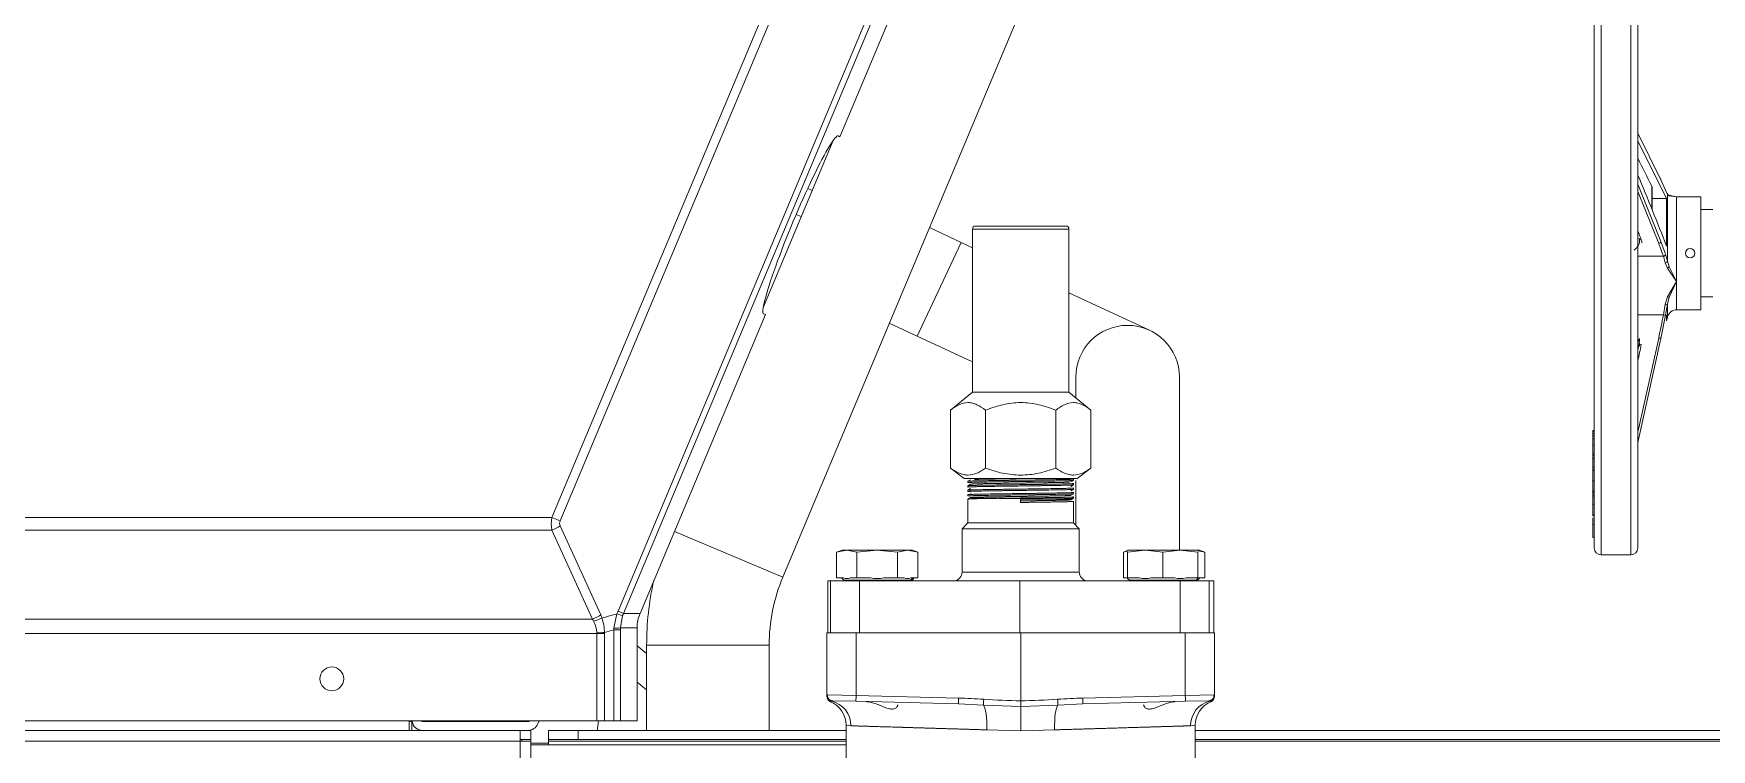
# Model space of a CAD drawing. Header units: millimetres. Extents: x 113490 to 142599, y -20467 to 115.
# Drawn here: x 127694 to 128259, y -7309 to -7068 of the extents above; entities that cross this region are included whole.
import ezdxf

# ---------------------------------------------------------------- set-up
doc = ezdxf.new("R2010")
doc.units = ezdxf.units.MM
doc.layers.add('DV1_0', color=7, linetype='Continuous')

msp = doc.modelspace()

# ---------------------------------------------------------------- linework, layer by layer
at = {"layer": 'DV1_0', "color": 7, "linetype": 'Continuous', "lineweight": 20}
for p, q in [((127890.65, -7262.15), (128318.26, -6242.4)), ((127868.38, -7230.65), (128280.36, -6248.19)), ((127871.15, -7231.81), (128283.13, -6249.35)), ((127892.48, -7262.92), (128318.26, -6247.54)), ((128221.72, -7040.02), (128221.72, -7243.22)), ((128231.78, -7040.02), (128231.78, -7243.22)), ((128234.07, -7118.34), (128241.86, -7137.65)), ((128238.77, -7126.43), (128238.77, -7119.02)), ((128234.07, -7120.87), (128241.12, -7138.31)), ((128247.17, -7122.57), (128247.17, -7151.15)), ((128010.01, -7133.47), (128042.51, -7133.47)), ((128006.19, -7137.97), (127991.45, -7169.6)), ((128241.86, -7137.65), (128243.31, -7141.62)), ((128243.31, -7141.62), (128243.44, -7142)), ((128243.44, -7142), (128244.08, -7144.26)), ((128242.7, -7142.63), (128234.07, -7142.63)), ((128242.7, -7142.63), (128243.34, -7144.81)), ((128243.34, -7144.81), (128244.08, -7146.62)), ((128244.68, -7146.21), (128244.08, -7144.26)), ((128247.17, -7151.15), (128247.17, -7160.67)), ((128243.34, -7158.8), (128242.7, -7162.36)), ((128244.08, -7156.3), (128243.34, -7158.8)), ((128244.08, -7158.79), (128243.44, -7162.46)), ((128244.08, -7158.79), (128244.68, -7156.42)), ((128244.08, -7163.13), (128244.08, -7158.79)), ((128234.07, -7162.36), (128242.7, -7162.36)), ((128243.44, -7162.46), (128241.86, -7170.31)), ((128241.12, -7170.2), (128234.07, -7201.86)), ((128241.86, -7170.31), (128234.07, -7205.32)), ((127868.38, -7230.65), (127580.14, -7230.65)), ((127868.38, -7230.65), (127871.15, -7231.81)), ((127868.38, -7234.88), (127580.15, -7234.88)), ((127882.06, -7264.86), (127868.38, -7234.88)), ((127884.83, -7263.48), (127871.14, -7233.5)), ((127946.17, -7250.69), (127909.62, -7235.37)), ((128045.99, -7249.01), (128006.53, -7249.01)), ((127962.2, -7251.97), (127962.2, -7269.47)), ((127971.93, -7251.97), (127971.93, -7269.47)), ((128079.94, -7251.97), (128079.94, -7269.47)), ((128089.76, -7251.97), (128089.76, -7269.47)), ((127882.06, -7264.86), (127576.27, -7264.86)), ((127889.24, -7267.91), (127890.29, -7263.09)), ((127890.65, -7262.15), (127892.48, -7262.92)), ((127891.51, -7267.82), (127892.2, -7263.63)), ((127898.07, -7262.92), (127892.48, -7262.92)), ((127883.53, -7269.74), (127576.27, -7269.74)), ((127883.53, -7299.18), (127883.53, -7269.74)), ((127883.53, -7269.74), (127886.06, -7269.74)), ((127886.06, -7299.18), (127886.06, -7269.74)), ((127889.22, -7268.49), (127891.51, -7268.49)), ((127889.22, -7299.18), (127889.22, -7268.49)), ((127897.08, -7267.82), (127891.51, -7267.82)), ((127891.51, -7299.18), (127891.51, -7268.49)), ((127970.82, -7269.47), (127970.82, -7290.56)), ((128081.7, -7290.56), (128081.7, -7269.47)), ((127941.55, -7273.65), (127900.29, -7273.65)), ((127970.82, -7290.56), (127961.18, -7290.36)), ((127962.94, -7292.35), (127962.57, -7292.5)), ((128005.31, -7291.46), (127970.82, -7290.56)), ((128013.73, -7293.84), (128005.3, -7293.46)), ((128026.26, -7294.31), (128013.73, -7293.84)), ((128038.79, -7293.84), (128026.26, -7294.31)), ((128047.23, -7293.46), (128038.79, -7293.84)), ((128047.21, -7291.46), (128081.7, -7290.56)), ((128091.53, -7290.35), (128081.7, -7290.56)), ((128089.95, -7292.5), (128089.58, -7292.35)), ((127969.04, -7300.8), (127967.46, -7300.56)), ((128085.06, -7300.56), (128083.48, -7300.8)), ((127590.86, -7305.97), (127857.66, -7305.97)), ((127857.66, -7305.97), (127857.66, -8175.37)), ((127967.46, -7305.97), (127867.26, -7305.97)), ((128026.26, -7302.45), (128014.84, -7302.17)), ((128037.68, -7302.17), (128026.26, -7302.45)), ((128350.77, -7305.97), (128085.06, -7305.97)), ((127867.26, -7306.61), (127861.26, -7306.61))]:
    msp.add_line(p, q, dxfattribs=at)
at = {"layer": 'DV1_0', "color": 7, "linetype": 'Continuous', "lineweight": 15}
for p, q in [((128318.26, -6260.87), (127965.38, -7102.39)), ((127946.17, -7250.69), (128303.22, -6399.23)), ((128219.44, -7141.62), (128219.44, -7042.31)), ((128234.07, -7141.62), (128234.07, -7042.31)), ((127965.38, -7102.39), (127964.82, -7102.13)), ((128241.86, -7116.9), (128234.07, -7101.2)), ((127963.1, -7103.63), (127939.6, -7159.68)), ((128234.07, -7103.73), (128243.78, -7123.14)), ((128238.94, -7126.86), (128238.94, -7119.7)), ((128241.86, -7116.9), (128243.44, -7120.41)), ((128243.44, -7120.41), (128241.86, -7116.9)), ((127956.04, -7120.47), (127954.53, -7119.84)), ((128243.78, -7123.14), (128238.94, -7123.14)), ((128244.08, -7121.82), (128243.44, -7120.41)), ((128243.78, -7123.14), (128243.78, -7139.27)), ((128244.08, -7144.26), (128244.08, -7121.82)), ((128244.08, -7121.82), (128244.68, -7122.24)), ((128247.17, -7122.57), (128244.08, -7121.95)), ((128244.08, -7121.95), (128247.17, -7122.57)), ((128247.17, -7122.57), (128244.68, -7122.24)), ((128244.68, -7122.24), (128247.17, -7122.57)), ((128255.36, -7122.57), (128247.17, -7122.57)), ((128255.36, -7122.57), (128255.36, -7160.67)), ((127950.67, -7128.54), (127952.36, -7129.25)), ((128259.32, -7126.89), (128255.36, -7126.89)), ((128006.19, -7137.97), (127995.53, -7133)), ((128010.01, -7133.47), (128010.01, -7188.47)), ((128041.51, -7132.47), (128011.01, -7132.47)), ((128042.51, -7188.47), (128042.51, -7133.47)), ((128010.01, -7139.75), (128006.19, -7137.97)), ((128219.44, -7240.93), (128219.44, -7141.62)), ((128234.07, -7141.62), (128234.07, -7240.93)), ((128244.08, -7146.62), (128247.17, -7151.15)), ((128247.17, -7151.15), (128244.68, -7146.21)), ((128247.17, -7151.15), (128244.08, -7156.3)), ((128244.68, -7156.42), (128247.17, -7151.15)), ((128069.64, -7167.55), (128042.51, -7154.91)), ((128255.36, -7156.35), (128259.32, -7156.35)), ((127940.27, -7162.29), (127898.07, -7262.92)), ((127940.27, -7162.29), (127939.7, -7162.02)), ((128243.78, -7162.45), (128243.78, -7164.44)), ((128243.78, -7164.44), (128244.08, -7163.13)), ((128247.17, -7160.67), (128255.36, -7160.67)), ((127982.02, -7165.21), (127991.45, -7169.6)), ((127991.45, -7169.6), (128010.01, -7178.26)), ((128234.52, -7172.18), (128234.07, -7174.2)), ((128044.81, -7183.37), (128044.81, -7190.34)), ((128079.71, -7241.62), (128079.71, -7183.37)), ((128010.01, -7188.47), (128002.59, -7194.52)), ((128010.01, -7188.47), (128042.51, -7188.47)), ((128049.93, -7194.52), (128042.51, -7188.47)), ((128002.59, -7194.52), (128002.59, -7213.99)), ((128014.43, -7194.52), (128014.43, -7213.99)), ((128038.1, -7194.52), (128038.1, -7213.99)), ((128049.93, -7194.52), (128049.93, -7213.99)), ((128218.93, -7201.51), (128218.93, -7201.3)), ((128218.93, -7201.3), (128219.44, -7201.3)), ((128218.93, -7201.51), (128218.93, -7202.29)), ((128219.44, -7201.51), (128218.93, -7201.51)), ((128218.93, -7203.14), (128218.93, -7202.29)), ((128218.93, -7202.29), (128219.44, -7202.29)), ((128218.93, -7203.14), (128218.93, -7204.17)), ((128219.44, -7203.14), (128218.93, -7203.14)), ((128218.93, -7204.17), (128218.93, -7206.28)), ((128218.93, -7204.17), (128219.44, -7204.17)), ((128218.93, -7206.28), (128218.93, -7209.27)), ((128219.44, -7206.28), (128218.93, -7206.28)), ((128218.93, -7209.65), (128218.93, -7209.27)), ((128218.93, -7209.27), (128219.44, -7209.27)), ((128218.93, -7210.68), (128218.93, -7209.65)), ((128218.93, -7209.65), (128219.44, -7209.65)), ((128002.59, -7213.99), (128007.26, -7217.47)), ((128045.26, -7217.47), (128049.93, -7213.99)), ((128218.93, -7210.68), (128218.93, -7210.88)), ((128219.44, -7210.68), (128218.93, -7210.68)), ((128218.93, -7210.88), (128218.93, -7213.65)), ((128219.44, -7210.88), (128218.93, -7210.88)), ((128218.93, -7214.47), (128218.93, -7213.65)), ((128218.93, -7213.65), (128219.44, -7213.65)), ((128218.93, -7214.67), (128218.93, -7214.47)), ((128219.44, -7214.47), (128218.93, -7214.47)), ((128218.93, -7214.67), (128218.93, -7218.22)), ((128219.44, -7214.67), (128218.93, -7214.67)), ((128007.26, -7217.47), (128045.26, -7217.47)), ((128009.4, -7217.91), (128008.48, -7218.44)), ((128008.48, -7218.45), (128008.48, -7218.89)), ((128009.4, -7219.41), (128008.48, -7219.94)), ((128008.48, -7219.95), (128008.48, -7220.39)), ((128009.4, -7220.91), (128008.48, -7221.44)), ((128008.48, -7221.45), (128008.48, -7221.89)), ((128043.13, -7218.67), (128044.04, -7218.15)), ((128043.13, -7220.17), (128044.04, -7219.65)), ((128043.13, -7221.67), (128044.04, -7221.15)), ((128044.04, -7218.14), (128044.04, -7217.7)), ((128044.04, -7219.64), (128044.04, -7219.2)), ((128044.04, -7221.14), (128044.04, -7220.7)), ((128044.81, -7218.15), (128044.81, -7233.24)), ((128218.87, -7218.83), (128218.93, -7218.83)), ((128218.93, -7218.22), (128218.93, -7218.33)), ((128219.44, -7218.22), (128218.93, -7218.22)), ((128218.93, -7218.33), (128218.93, -7221.61)), ((128219.44, -7218.33), (128218.93, -7218.33)), ((128008.48, -7222.95), (128008.48, -7223.39)), ((128009.4, -7223.91), (128008.48, -7224.44)), ((128008.48, -7224.45), (128008.48, -7232.47)), ((128026.17, -7225.57), (128026.17, -7224.52)), ((128026.17, -7225.04), (128026.17, -7224.52)), ((128026.17, -7225.57), (128026.17, -7225.04)), ((128043.13, -7223.17), (128044.04, -7222.65)), ((128043.13, -7224.67), (128044.04, -7224.15)), ((128044.04, -7222.64), (128044.04, -7222.2)), ((128044.04, -7224.14), (128044.04, -7223.7)), ((128044.04, -7232.47), (128044.04, -7225.2)), ((128218.93, -7221.85), (128218.87, -7221.85)), ((128218.93, -7221.61), (128218.93, -7222.12)), ((128218.93, -7221.61), (128219.44, -7221.61)), ((128218.93, -7222.12), (128218.93, -7222.3)), ((128219.44, -7222.12), (128218.93, -7222.12)), ((128218.93, -7222.3), (128218.93, -7223.07)), ((128219.44, -7222.3), (128218.93, -7222.3)), ((128218.93, -7223.07), (128218.93, -7223.77)), ((128219.44, -7223.07), (128218.93, -7223.07)), ((128218.93, -7223.77), (128218.93, -7226.22)), ((128219.44, -7223.77), (128218.93, -7223.77)), ((128218.93, -7226.22), (128218.93, -7229.69)), ((128218.93, -7226.22), (128219.44, -7226.22)), ((128008.48, -7232.47), (128006.53, -7234.42)), ((128044.04, -7232.47), (128008.48, -7232.47)), ((128045.99, -7234.42), (128044.04, -7232.47)), ((128218.93, -7230.07), (128218.93, -7229.69)), ((128219.44, -7229.69), (128218.93, -7229.69)), ((128218.93, -7230.07), (128219.44, -7230.07)), ((128218.93, -7230.76), (128218.93, -7237.35)), ((128045.99, -7234.42), (128006.53, -7234.42)), ((128006.53, -7234.42), (128006.53, -7249.01)), ((128045.99, -7249.01), (128045.99, -7234.42)), ((128219.44, -7233.02), (128218.93, -7233.02)), ((128218.93, -7237.35), (128219.44, -7237.35)), ((127964.26, -7242.29), (127967.68, -7241.62)), ((127966.1, -7241.62), (127964.26, -7242.29)), ((127964.26, -7251), (127964.26, -7242.29)), ((127966.1, -7241.62), (127967.68, -7241.62)), ((127967.68, -7241.62), (127971.1, -7242.29)), ((127967.68, -7241.62), (127977.93, -7241.62)), ((127971.1, -7242.29), (127977.93, -7241.62)), ((127971.1, -7251), (127971.1, -7242.29)), ((127977.93, -7241.62), (127984.76, -7242.29)), ((127977.93, -7241.62), (127988.18, -7241.62)), ((127984.76, -7242.29), (127988.18, -7241.62)), ((127984.76, -7251), (127984.76, -7242.29)), ((127988.18, -7241.62), (127991.6, -7242.29)), ((127989.77, -7241.62), (127988.18, -7241.62)), ((127991.6, -7242.29), (127989.77, -7241.62)), ((127991.6, -7251), (127991.6, -7242.29)), ((128062.26, -7241.81), (128060.93, -7242.29)), ((128060.93, -7242.29), (128062.26, -7242.03)), ((128060.93, -7251), (128060.93, -7242.29)), ((128062.26, -7242.29), (128068.18, -7241.62)), ((128062.26, -7241.62), (128068.18, -7241.62)), ((128062.26, -7251), (128062.26, -7242.29)), ((128068.18, -7241.62), (128074.1, -7242.29)), ((128068.18, -7241.62), (128080.01, -7241.62)), ((128074.1, -7242.29), (128080.01, -7241.62)), ((128074.1, -7251), (128074.1, -7242.29)), ((128080.01, -7241.62), (128085.93, -7242.29)), ((128080.01, -7241.62), (128085.93, -7241.62)), ((128086.43, -7241.62), (128085.93, -7241.62)), ((128085.93, -7241.84), (128088.26, -7242.29)), ((128085.93, -7251), (128085.93, -7242.29)), ((128088.26, -7242.29), (128086.43, -7241.62)), ((128088.26, -7251), (128088.26, -7242.29)), ((128221.72, -7243.22), (128231.78, -7243.22)), ((127961.26, -7251.97), (127962.2, -7251.97)), ((127961.26, -7251.97), (127961.26, -7269.47)), ((127962.2, -7251.97), (127971.93, -7251.97)), ((127966.56, -7251), (127964.26, -7251)), ((127965.89, -7251), (127966.69, -7251.8)), ((127989.18, -7251.8), (127966.69, -7251.8)), ((127971.1, -7251), (127968.8, -7251)), ((127969.93, -7251.8), (127969.93, -7251.97)), ((127975.69, -7251), (127971.1, -7251)), ((127971.93, -7251.97), (128025.93, -7251.97)), ((127984.76, -7251), (127980.17, -7251)), ((127987.06, -7251), (127984.76, -7251)), ((127985.93, -7251.97), (127985.93, -7251.8)), ((127986.43, -7251.97), (127986.43, -7251.8)), ((127989.18, -7251.8), (127989.98, -7251)), ((127989.67, -7251.8), (127989.18, -7251.8)), ((127991.6, -7251), (127989.3, -7251)), ((127989.67, -7251.8), (127990.26, -7251.21)), ((128025.93, -7251.97), (128079.94, -7251.97)), ((128025.93, -7251.97), (128025.93, -7269.47)), ((128062.26, -7251), (128060.93, -7251)), ((128062.26, -7251), (128062.26, -7251.21)), ((128066.24, -7251), (128062.26, -7251)), ((128062.26, -7251.21), (128062.85, -7251.8)), ((128085.34, -7251.8), (128062.85, -7251.8)), ((128066.1, -7251.8), (128066.1, -7251.97)), ((128074.1, -7251), (128070.12, -7251)), ((128078.07, -7251), (128074.1, -7251)), ((128079.94, -7251.97), (128089.76, -7251.97)), ((128085.93, -7251), (128081.95, -7251)), ((128082.1, -7251.97), (128082.1, -7251.8)), ((128082.59, -7251.97), (128082.59, -7251.8)), ((128085.34, -7251.8), (128085.93, -7251.21)), ((128085.84, -7251.8), (128085.34, -7251.8)), ((128085.84, -7251.8), (128086.64, -7251)), ((128088.26, -7251), (128085.96, -7251)), ((128089.76, -7251.97), (128091.26, -7251.97)), ((128091.26, -7251.97), (128091.26, -7269.47)), ((127897.08, -7299.18), (127897.08, -7267.82)), ((127960.99, -7290.35), (127960.99, -7269.47)), ((127960.99, -7269.47), (127970.82, -7269.47)), ((127970.82, -7269.47), (128026.26, -7269.47)), ((128026.26, -7269.47), (128081.7, -7269.47)), ((128026.26, -7292.4), (128026.26, -7269.47)), ((128081.7, -7269.47), (128091.53, -7269.47)), ((128091.53, -7269.47), (128091.53, -7290.35)), ((127900.29, -7276.45), (127897.08, -7273.88)), ((127900.29, -7273.65), (127900.29, -7302.37)), ((127941.55, -7302.37), (127941.55, -7273.65)), ((127897.08, -7286.07), (127900.29, -7288.64)), ((127961.18, -7290.36), (127960.99, -7290.35)), ((127970.8, -7292.56), (127962.94, -7292.35)), ((128005.3, -7293.46), (127970.8, -7292.56)), ((128081.72, -7292.56), (128047.23, -7293.46)), ((128089.58, -7292.35), (128081.72, -7292.56)), ((128081.75, -7291.8), (128081.79, -7291.8)), ((128091.53, -7290.55), (128091.53, -7290.35)), ((127883.53, -7299.18), (127564.99, -7299.18)), ((127820.26, -7299.18), (127820.26, -7302.37)), ((127821.26, -7299.37), (127820.26, -7299.37)), ((127821.26, -7299.18), (127821.26, -7299.37)), ((127821.26, -7302.37), (127821.26, -7299.37)), ((127860.36, -7299.37), (127824.86, -7299.37)), ((127829.21, -7299.18), (127829.21, -7299.37)), ((127834.24, -7299.18), (127834.24, -7299.37)), ((127844.29, -7299.18), (127844.29, -7299.37)), ((127849.31, -7299.18), (127849.31, -7299.37)), ((127864.09, -7299.18), (127863.68, -7300.16)), ((127883.53, -7299.18), (127886.06, -7299.18)), ((127889.22, -7299.18), (127886.06, -7299.18)), ((127889.22, -7299.18), (127891.51, -7299.18)), ((127897.08, -7299.18), (127891.51, -7299.18)), ((127967.46, -7300.38), (127967.46, -7405.93)), ((128085.06, -7405.93), (128085.06, -7300.38)), ((127590.86, -7302.37), (127857.66, -7302.37)), ((127857.66, -7302.37), (127857.66, -7305.97)), ((127857.66, -7302.37), (127861.26, -7302.37)), ((127858.26, -7305.37), (127857.66, -7305.37)), ((127857.66, -7305.37), (127861.26, -7305.37)), ((127857.66, -7305.97), (127861.26, -7305.97)), ((127861.26, -7305.37), (127858.26, -7305.37)), ((127858.26, -7305.37), (127858.26, -7305.97)), ((127861.26, -7302.37), (127861.26, -7305.37)), ((127861.26, -7305.37), (127861.26, -7305.97)), ((127861.26, -7305.97), (127861.26, -8175.37)), ((127867.26, -7302.37), (127877.26, -7302.37)), ((127867.26, -7305.37), (127867.26, -7302.37)), ((127867.26, -7305.97), (127867.26, -7305.37)), ((127877.26, -7305.37), (127867.26, -7305.37)), ((127867.26, -7307.27), (127867.26, -7305.97)), ((127967.46, -7302.37), (127877.26, -7302.37)), ((127877.26, -7302.37), (127877.26, -7305.37)), ((127967.46, -7305.37), (127877.26, -7305.37)), ((128355.87, -7302.37), (128085.06, -7302.37)), ((128351.58, -7305.37), (128085.06, -7305.37)), ((127861.26, -7307.27), (127967.46, -7307.27))]:
    msp.add_line(p, q, dxfattribs=at)
for centre, radius in [((128251.7, -7141.62), 1.59), ((127794.26, -7284.99), 4)]:
    msp.add_circle(centre, radius, dxfattribs=at)
for centre, radius, start, end in [((127029.28, -7715.8), 1348.71, 26.26251, 26.70791), ((127228.48, -7534.48), 1089.51, 21.26858, 22.62702), ((128011.01, -7133.47), 1, 90, 180), ((128041.51, -7133.47), 1, 0, 90), ((128247.17, -7163.85), 3.17, 90, 166.9571), ((128062.26, -7183.37), 17.45, 0, 180), ((128228.34, -7172.92), 6.35, 0, 25.4415), ((128226.45, -7170.56), 8.23, 348.6435, 1.315), ((128221.72, -7240.93), 2.29, 180, 270), ((128231.78, -7240.93), 2.29, 270, 359.9994), ((128003.53, -7249.01), 3, 278.9051, 0), ((128048.99, -7249.01), 3, 180, 261.0949), ((128000.92, -7273.65), 100.63, 167.5567, 180), ((128000.92, -7273.65), 59.37, 157.25, 180), ((127967.68, -7248.12), 3.09, 248.7549, 291.2451), ((127988.18, -7248.12), 3.09, 248.7549, 291.2451), ((128068.18, -7242.15), 9.06, 257.6398, 282.3602), ((128080.01, -7242.15), 9.06, 257.6398, 282.3602), ((127909.86, -7267.85), 12.78, 157.3421, 179.9002), ((127962.99, -7290.35), 2, 180, 227.2861), ((127962.99, -7290.86), 2, 180, 247.4161), ((127962.82, -7290.65), 1.66, 169.9089, 248.7154), ((127958.96, -7300.56), 8.5, 0, 67.7446), ((127962.99, -7290.35), 2, 247.0752, 268.5), ((129826.55, -7293.36), 1800.29, 179.96956, 180.03044), ((127274.22, -7298.38), 752.06, 359.6901, 0.3099), ((128093.56, -7300.56), 8.5, 112.2554, 180), ((128089.53, -7290.35), 2, 271.5, 292.9248), ((128089.7, -7290.65), 1.66, 291.2846, 10.0911), ((128089.53, -7290.86), 2, 292.5839, 0), ((128089.53, -7290.35), 2, 312.7139, 0), ((127824.86, -7298.77), 3.6, 186.5393, 270), ((127824.86, -7298.77), 0.6, 223.1029, 270), ((127860.36, -7298.77), 0.6, 270, 316.8971), ((127860.36, -7298.77), 3.6, 270, 337.25), ((127932.89, -7306.61), 49.37, 171.343, 175.0719), ((127857.66, -7305.97), 0.6, 85.3205, 90)]:
    msp.add_arc(centre, radius, start, end, dxfattribs=at)
at = {"layer": 'DV1_0', "color": 7, "linetype": 'Continuous', "lineweight": 20}
for centre, radius, start, end in [((127183.34, -7548.76), 1129.6, 21.37233, 21.53495), ((128081.36, -7199.11), 170.93, 19.2928, 20.834), ((127756.13, -7068.54), 495.53, 348.1619, 349.0866), ((125117.95, -6500.41), 3188.92, 347.73519, 347.8354), ((127880.5, -7232.78), 12.31, 170.0464, 189.8182), ((127878.04, -7267.66), 4.9, 25.8567, 34.8936), ((127872.65, -7270.29), 10.9, 4.0512, 25.8996), ((127871.7, -7269.33), 14.36, 359.7046, 19.6592), ((127734.97, -7262.94), 154.34, 357.9416, 358.1555), ((127997.92, -7527.07), 235.72, 86.1305, 88.2012), ((128033.85, -6959.37), 333.11, 266.5536, 268.695), ((128018.67, -6959.37), 333.11, 271.305, 273.4464), ((128054.61, -7527.07), 235.72, 91.7988, 93.8695)]:
    msp.add_arc(centre, radius, start, end, dxfattribs=at)
at = {"layer": 'DV1_0', "color": 7, "linetype": 'Continuous', "lineweight": 15}
for centre, major_axis, ratio, start_param, end_param in [((127952.26, -7132.07), (-12.55, -29.95), 0.08742, 3.138131, 6.279724), ((128241.12, -7117.03), (-0.691, -0.321), 0.875103, 2.854892, 3.407663), ((128243.34, -7121.97), (-0.686, -0.331), 0.937086, 2.886706, 3.32528)]:
    msp.add_ellipse(centre, major_axis=major_axis, ratio=ratio, start_param=start_param, end_param=end_param, dxfattribs=at)
at = {"layer": 'DV1_0', "color": 7, "linetype": 'Continuous', "lineweight": 20}
for centre, major_axis, ratio, start_param, end_param in [((128244.08, -7122.69), (-0.374, -0.664), 0.908732, 2.694911, 3.240517), ((128235.26, -7136.47), (0.711, 0.273), 0.817209, 2.744491, 4.408496), ((128241.12, -7137.68), (0.713, 0.27), 0.817683, 4.412241, 5.883826), ((128242.7, -7141.99), (-0.72, -0.251), 0.820306, 1.292581, 2.736014), ((128243.34, -7144.24), (-0.742, -0.172), 0.740821, 1.400672, 2.801635), ((128244.08, -7146.1), (0.673, 0.357), 0.631921, 4.388562, 5.390658), ((128243.34, -7158.65), (0.753, -0.118), 0.196265, 4.74312, 6.144083), ((128244.08, -7156.07), (0.705, -0.288), 0.276811, 4.825048, 5.827144), ((128242.7, -7162.31), (0.748, -0.144), 0.057605, 4.723438, 6.16687), ((128241.12, -7170.15), (0.746, -0.156), 0.05742, 4.724361, 6.195946), ((128235.26, -7172.34), (0.746, -0.158), 0.057387, 3.060515, 4.72452), ((127879.37, -7231.73), (8.39, 1.23), 0.477021, 2.861489, 3.27902), ((127868.38, -7232.34), (-5.46, -2.49), 0.390519, 1.394389, 1.916835), ((127882.06, -7262.32), (-5.46, -2.49), 0.390519, 1.394389, 1.916835), ((127882.45, -7263.34), (-5.72, -1.81), 0.350035, 1.460327, 1.961834), ((127877.11, -7268.42), (3.73, 8.9), 0.866025, 5.488826, 5.610008), ((127863.45, -7088.34), (-71.41, -170.29), 0.866025, 0.584178, 0.615457), ((127901.58, -7266.74), (-5.3, -12.63), 0.866025, 4.712369, 4.785222), ((127888.44, -7262.31), (3.78, -1.31), 0.036385, -1.048346, -0.089348), ((127899.29, -7265.86), (-3.5, -8.68), 0.792142, 4.693639, 4.774741), ((127883.52, -7269.4), (-5.99, -0.25), 0.019419, 1.569987, 2.006724), ((127880.28, -7269.74), (0, 3.39), 0.955994, 4.71241, 4.778595), ((127731.48, -6610.94), (0, -680.19), 0.906307, 0.253454, 0.258752), ((127879.34, -7269.74), (0, 7.42), 0.906308, 4.712393, 4.758375), ((127887.53, -7267.82), (4, 0.01), 0.024998, -1.128884, -0.094609), ((127889, -7268.49), (0, 26.57), 0.094445, 4.712423, 4.737354), ((127962.99, -7290.55), (2, 0), 0.998984, 3.141593, 4.499109), ((127960.77, -7300.8), (0.22, 8.5), 0.97309, 4.737865, 6.09082), ((127970.85, -7290.56), (-0.05, -2), 0.017446, 4.712846, 6.283185), ((128005.35, -7291.46), (0.05, 2), 0.017446, 1.571253, 3.141593), ((128013.86, -7291.88), (-0.12, -2), 0.01742, 4.713454, 6.092226), ((128013.19, -7302.17), (0.22, 8.5), 0.1941, 4.717472, 6.088507), ((128039.33, -7302.17), (-0.22, 8.5), 0.1941, 0.194678, 1.565714), ((128038.66, -7291.88), (0.12, -2), 0.01742, 0.190959, 1.569731), ((128047.17, -7291.46), (0.05, -2), 0.017446, 0, 1.570339), ((128081.67, -7290.56), (0.05, -2), 0.017446, 0, 1.570339), ((128091.75, -7300.8), (-0.22, 8.5), 0.97309, 0.192366, 1.545321), ((128089.53, -7290.55), (-2, 0), 0.998984, 1.784077, 3.141593)]:
    msp.add_ellipse(centre, major_axis=major_axis, ratio=ratio, start_param=start_param, end_param=end_param, dxfattribs=at)
at = {"layer": 'DV1_0', "color": 7, "linetype": 'Continuous', "lineweight": 15}
for points, knots in [([(128238.94, -7119.72), (128238.94, -7119.7), (128238.94, -7119.68), (128238.93, -7119.44), (128238.88, -7119.23), (128238.77, -7119.02)], [0.7256392, 0.7256392, 0.7256392, 0.7256392, 0.75, 0.75, 1, 1, 1, 1]), ([(128014.43, -7194.52), (128013.48, -7193.75), (128012.52, -7193.1), (128011.04, -7192.42), (128010.54, -7192.24), (128009.53, -7191.99), (128009.01, -7191.93), (128007.48, -7191.93), (128006.48, -7192.18), (128005.01, -7192.86), (128004.52, -7193.14), (128003.54, -7193.77), (128003.06, -7194.13), (128002.59, -7194.52)], [0, 0, 0, 0, 0.25, 0.25, 0.375, 0.375, 0.5, 0.5, 0.75, 0.75, 0.875, 0.875, 1, 1, 1, 1]), ([(128038.1, -7194.52), (128036.21, -7193.75), (128034.29, -7193.1), (128030.37, -7192.2), (128028.37, -7191.94), (128024.26, -7191.93), (128022.24, -7192.18), (128019.27, -7192.86), (128018.29, -7193.14), (128016.34, -7193.77), (128015.38, -7194.13), (128014.43, -7194.52)], [0, 0, 0, 0, 0.25, 0.25, 0.5, 0.5, 0.75, 0.75, 0.875, 0.875, 1, 1, 1, 1]), ([(128049.93, -7194.52), (128048.99, -7193.75), (128048.02, -7193.1), (128046.54, -7192.42), (128046.04, -7192.24), (128045.03, -7191.99), (128044.52, -7191.93), (128042.99, -7191.93), (128041.99, -7192.18), (128040.51, -7192.86), (128040.02, -7193.14), (128039.05, -7193.77), (128038.57, -7194.13), (128038.1, -7194.52)], [0, 0, 0, 0, 0.25, 0.25, 0.375, 0.375, 0.5, 0.5, 0.75, 0.75, 0.875, 0.875, 1, 1, 1, 1]), ([(128002.59, -7213.99), (128003.54, -7214.7), (128004.51, -7215.29), (128005.99, -7215.91), (128006.49, -7216.08), (128007.24, -7216.24), (128007.49, -7216.28), (128008, -7216.34), (128008.26, -7216.35), (128009.53, -7216.35), (128010.53, -7216.12), (128012.01, -7215.5), (128012.49, -7215.25), (128013.47, -7214.68), (128013.95, -7214.35), (128014.43, -7213.99)], [0, 0, 0, 0, 0.25, 0.25, 0.375, 0.375, 0.4375, 0.4375, 0.5, 0.5, 0.75, 0.75, 0.875, 0.875, 1, 1, 1, 1]), ([(128014.43, -7213.99), (128016.33, -7214.7), (128018.26, -7215.29), (128022.18, -7216.12), (128024.18, -7216.35), (128028.27, -7216.36), (128030.28, -7216.13), (128033.25, -7215.51), (128034.23, -7215.26), (128036.18, -7214.68), (128037.14, -7214.35), (128038.1, -7213.99)], [0, 0, 0, 0, 0.25, 0.25, 0.5, 0.5, 0.75, 0.75, 0.875, 0.875, 1, 1, 1, 1]), ([(128038.1, -7213.99), (128039.05, -7214.7), (128040.02, -7215.29), (128041.5, -7215.91), (128041.99, -7216.08), (128042.75, -7216.24), (128043, -7216.28), (128043.51, -7216.34), (128043.77, -7216.35), (128045.04, -7216.35), (128046.04, -7216.12), (128047.51, -7215.5), (128048, -7215.25), (128048.97, -7214.68), (128049.46, -7214.35), (128049.93, -7213.99)], [0, 0, 0, 0, 0.25, 0.25, 0.375, 0.375, 0.4375, 0.4375, 0.5, 0.5, 0.75, 0.75, 0.875, 0.875, 1, 1, 1, 1]), ([(127980.17, -7251), (127979.43, -7251.14), (127978.68, -7251.21), (127977.18, -7251.21), (127976.43, -7251.14), (127975.69, -7251)], [0, 0, 0, 0, 0.5, 0.5, 1, 1, 1, 1]), ([(127984.85, -7293.72), (127984.84, -7293.79), (127984.83, -7293.94), (127984.75, -7294.17), (127984.6, -7294.43), (127984.34, -7294.72), (127983.8, -7295.08), (127982.81, -7295.28), (127981.5, -7294.96), (127980.4, -7294.54), (127979.26, -7294.07), (127977.77, -7293.44), (127976.24, -7292.94), (127975.19, -7292.74), (127974.69, -7292.68), (127974.44, -7292.66), (127974.32, -7292.65), (127974.26, -7292.65), (127974.23, -7292.65), (127974.21, -7292.65), (127974.2, -7292.65), (127974.2, -7292.65)], [0, 0, 0, 0, 0.041945, 0.083595, 0.125137, 0.189283, 0.250307, 0.374295, 0.499914, 0.560941, 0.624804, 0.749608, 0.874444, 0.936944, 0.968478, 0.984266, 0.992166, 0.996119, 0.998095, 0.999084, 1, 1, 1, 1]), ([(128078.32, -7292.65), (128078.32, -7292.65), (128078.31, -7292.65), (128078.29, -7292.65), (128078.26, -7292.65), (128078.2, -7292.65), (128078.08, -7292.66), (128077.84, -7292.68), (128077.34, -7292.74), (128076.3, -7292.94), (128074.76, -7293.44), (128073.27, -7294.06), (128072.13, -7294.54), (128071.02, -7294.96), (128069.72, -7295.28), (128068.73, -7295.08), (128068.18, -7294.72), (128067.89, -7294.4), (128067.71, -7294.05), (128067.68, -7293.83), (128067.67, -7293.72)], [0, 0, 0, 0, 0.000917, 0.001905, 0.003881, 0.007826, 0.015695, 0.031362, 0.062518, 0.124909, 0.249858, 0.374868, 0.438913, 0.50013, 0.625727, 0.749714, 0.810697, 0.87482, 0.937177, 1, 1, 1, 1])]:
    msp.add_open_spline(points, degree=3, knots=knots, dxfattribs=at)
for points in [[(128234.52, -7136.5), (128234.65, -7136.85), (128234.7, -7137.2), (128234.68, -7137.56)], [(128235.45, -7138.12), (128235.45, -7137.78), (128235.39, -7137.44), (128235.26, -7137.11)]]:
    msp.add_open_spline(points, degree=3, dxfattribs=at)
at = {"layer": 'DV1_0', "color": 7, "linetype": 'Continuous', "lineweight": 20}
for points, knots in [([(128234.68, -7137.56), (128234.67, -7137.92), (128234.59, -7138.28), (128234.29, -7138.98), (128234.08, -7139.32), (128233.54, -7139.98), (128233.21, -7140.29), (128232.82, -7140.57)], [0.25, 0.25, 0.25, 0.25, 0.5, 0.5, 0.75, 0.75, 1, 1, 1, 1]), ([(128014.84, -7302.17), (128014.6, -7302.17), (128014.11, -7302.15), (128013.39, -7302.13), (128012.67, -7302.11), (128011.95, -7302.09), (128011.24, -7302.06), (128010.54, -7302.04), (128009.85, -7302.02), (128009.16, -7302), (128008.48, -7301.98), (128007.81, -7301.96), (128007.14, -7301.94), (128006.48, -7301.92), (128005.82, -7301.9), (128005.18, -7301.88), (128004.54, -7301.86), (128003.91, -7301.85), (128003.28, -7301.83), (128002.66, -7301.81), (128002.05, -7301.79), (128001.45, -7301.77), (128000.85, -7301.75), (128000.26, -7301.74), (127999.68, -7301.72), (127999.1, -7301.7), (127998.53, -7301.69), (127997.97, -7301.67), (127997.42, -7301.65), (127996.87, -7301.64), (127996.33, -7301.62), (127995.8, -7301.6), (127995.27, -7301.59), (127994.75, -7301.57), (127994.24, -7301.56), (127993.74, -7301.54), (127993.24, -7301.53), (127992.75, -7301.51), (127992.27, -7301.5), (127991.79, -7301.48), (127991.32, -7301.47), (127990.86, -7301.45), (127990.4, -7301.44), (127989.96, -7301.43), (127989.51, -7301.41), (127989.08, -7301.4), (127988.65, -7301.39), (127988.23, -7301.38), (127987.81, -7301.36), (127987.41, -7301.35), (127987, -7301.34), (127986.61, -7301.33), (127986.22, -7301.31), (127985.84, -7301.3), (127985.18, -7301.28), (127984.26, -7301.26), (127983.11, -7301.22), (127981.99, -7301.19), (127980.92, -7301.16), (127979.88, -7301.13), (127978.89, -7301.1), (127977.94, -7301.07), (127977.04, -7301.04), (127976.17, -7301.01), (127975.35, -7300.99), (127974.56, -7300.97), (127973.82, -7300.94), (127973.13, -7300.92), (127972.47, -7300.9), (127971.86, -7300.88), (127971.28, -7300.87), (127970.75, -7300.85), (127970.26, -7300.84), (127969.81, -7300.82), (127969.4, -7300.81), (127969.16, -7300.8), (127969.04, -7300.8)], [0, 0, 0, 0, 0.011134, 0.022203, 0.033206, 0.044145, 0.055017, 0.065825, 0.076567, 0.087244, 0.097855, 0.108401, 0.118882, 0.129297, 0.139647, 0.149932, 0.160151, 0.170305, 0.180394, 0.190417, 0.200375, 0.210267, 0.220095, 0.229857, 0.239553, 0.249184, 0.25875, 0.268251, 0.277686, 0.287055, 0.29636, 0.305599, 0.314773, 0.323881, 0.332924, 0.341902, 0.350814, 0.359661, 0.368443, 0.37716, 0.385811, 0.394396, 0.402917, 0.411372, 0.419761, 0.428086, 0.436344, 0.444538, 0.452666, 0.460729, 0.468727, 0.476659, 0.484526, 0.492328, 0.500064, 0.525111, 0.550034, 0.574833, 0.599507, 0.624058, 0.648484, 0.672787, 0.696965, 0.72102, 0.74495, 0.768756, 0.792438, 0.815997, 0.839431, 0.862741, 0.885928, 0.90899, 0.931928, 0.954743, 0.977433, 1, 1, 1, 1]), ([(128083.48, -7300.8), (128083.42, -7300.8), (128083.29, -7300.81), (128083.09, -7300.81), (128082.88, -7300.82), (128082.66, -7300.82), (128082.43, -7300.83), (128082.18, -7300.84), (128081.93, -7300.85), (128081.66, -7300.85), (128081.38, -7300.86), (128081.1, -7300.87), (128080.79, -7300.88), (128080.48, -7300.89), (128080.16, -7300.9), (128079.82, -7300.91), (128079.48, -7300.92), (128079.12, -7300.93), (128078.75, -7300.94), (128078.37, -7300.95), (128077.97, -7300.97), (128077.57, -7300.98), (128077.15, -7300.99), (128076.73, -7301), (128076.29, -7301.02), (128075.83, -7301.03), (128075.37, -7301.04), (128074.9, -7301.06), (128074.41, -7301.07), (128073.92, -7301.09), (128073.41, -7301.1), (128072.89, -7301.12), (128072.36, -7301.13), (128071.81, -7301.15), (128071.26, -7301.17), (128070.69, -7301.18), (128070.12, -7301.2), (128069.53, -7301.22), (128068.93, -7301.24), (128068.32, -7301.25), (128067.7, -7301.27), (128067.02, -7301.29), (128066.29, -7301.32), (128065.49, -7301.34), (128064.66, -7301.36), (128063.81, -7301.39), (128062.92, -7301.42), (128062.01, -7301.44), (128061.07, -7301.47), (128060.11, -7301.5), (128059.11, -7301.53), (128058.08, -7301.56), (128057.03, -7301.59), (128055.94, -7301.63), (128054.83, -7301.66), (128053.68, -7301.69), (128052.51, -7301.73), (128051.3, -7301.77), (128050.07, -7301.8), (128048.81, -7301.84), (128047.51, -7301.88), (128046.19, -7301.92), (128044.84, -7301.96), (128043.46, -7302), (128042.06, -7302.04), (128040.62, -7302.08), (128039.16, -7302.13), (128038.17, -7302.16), (128037.68, -7302.17)], [0, 0, 0, 0, 0.011832, 0.023698, 0.035599, 0.047533, 0.059502, 0.071505, 0.083542, 0.095614, 0.107719, 0.119859, 0.132032, 0.14424, 0.156482, 0.168759, 0.181069, 0.193414, 0.205793, 0.218206, 0.230653, 0.243135, 0.25565, 0.2682, 0.280784, 0.293402, 0.306055, 0.318741, 0.331462, 0.344217, 0.357006, 0.36983, 0.382687, 0.395579, 0.408505, 0.421466, 0.43446, 0.447489, 0.460552, 0.473649, 0.48678, 0.499946, 0.515784, 0.531894, 0.548275, 0.564928, 0.581852, 0.599048, 0.616516, 0.634255, 0.652266, 0.670548, 0.689102, 0.707927, 0.727024, 0.746393, 0.766033, 0.785945, 0.806128, 0.826583, 0.84731, 0.868308, 0.889578, 0.911119, 0.932932, 0.955016, 0.977372, 1, 1, 1, 1])]:
    msp.add_open_spline(points, degree=3, knots=knots, dxfattribs=at)
at = {"layer": 'DV1_0', "color": 7, "linetype": 'Continuous', "lineweight": 15}
for points, weights, knots in [([(128008.48, -7218.45), (128008.48, -7218.35), (128013.62, -7218.26), (128018.8, -7218.17), (128026.17, -7218.07)], [0.999016674788, 0.924374412467, 1, 0.923879532511, 1], [0.5016253, 0.5016253, 0.5016253, 0.75, 0.75, 1, 1, 1]), ([(128026.17, -7218.52), (128018.8, -7218.61), (128013.62, -7218.71), (128008.48, -7218.8), (128008.48, -7218.89)], [1, 0.923879532511, 1, 0.924374412467, 0.999016674788], [0, 0, 0, 0.25, 0.25, 0.4983747, 0.4983747, 0.4983747]), ([(128008.48, -7219.95), (128008.48, -7219.85), (128013.62, -7219.76), (128018.8, -7219.67), (128026.17, -7219.57)], [0.999016674788, 0.924374412467, 1, 0.923879532511, 1], [0.5016253, 0.5016253, 0.5016253, 0.75, 0.75, 1, 1, 1]), ([(128026.17, -7220.02), (128018.8, -7220.11), (128013.62, -7220.21), (128008.48, -7220.3), (128008.48, -7220.39)], [1, 0.923879532511, 1, 0.924374412467, 0.999016674788], [0, 0, 0, 0.25, 0.25, 0.4983747, 0.4983747, 0.4983747]), ([(128008.48, -7221.45), (128008.48, -7221.35), (128013.62, -7221.26), (128018.8, -7221.17), (128026.17, -7221.07)], [0.999016674788, 0.924374412467, 1, 0.923879532511, 1], [0.5016253, 0.5016253, 0.5016253, 0.75, 0.75, 1, 1, 1]), ([(128042.73, -7218.72), (128041.66, -7218.79), (128038.13, -7218.86), (128033.16, -7218.95), (128026.17, -7219.04), (128019.19, -7219.14), (128014.27, -7219.23), (128009.36, -7219.33), (128009.39, -7219.42), (128009.4, -7219.43), (128009.43, -7219.43)], [0.969847232323, 0.944591567305, 1, 0.923879532511, 1, 0.923879532511, 1, 0.923879532511, 1, 0.994184765006, 0.989258041582], [0.53417969, 0.53417969, 0.53417969, 0.54423287, 0.54423287, 0.55804399, 0.55804399, 0.57185512, 0.57185512, 0.58566624, 0.58566624, 0.58672135, 0.58672135, 0.58672135]), ([(128031.4, -7217.47), (128028.85, -7217.51), (128026.17, -7217.54), (128019.19, -7217.64), (128014.27, -7217.73), (128011.95, -7217.78), (128010.69, -7217.82)], [0.963392428075, 0.969375399947, 1, 0.923879532511, 1, 0.962562693294, 0.961949961624], [0.44199853, 0.44199853, 0.44199853, 0.44755499, 0.44755499, 0.46136612, 0.46136612, 0.46815866, 0.46815866, 0.46815866]), ([(128026.17, -7218.07), (128033.53, -7217.98), (128038.77, -7217.88), (128044, -7217.79), (128044.04, -7217.7), (128044.04, -7217.7), (128044.04, -7217.7)], [1, 0.923879532511, 1, 0.923879532511, 1, 0.999505120044, 0.999016674788], [0, 0, 0, 0.25, 0.25, 0.5, 0.5, 0.5016253, 0.5016253, 0.5016253]), ([(128044.04, -7218.14), (128044.04, -7218.14), (128044.04, -7218.14), (128044, -7218.24), (128038.77, -7218.33), (128033.53, -7218.42), (128026.17, -7218.52)], [0.999016674788, 0.999505120044, 1, 0.923879532511, 1, 0.923879532511, 1], [0.4983747, 0.4983747, 0.4983747, 0.5, 0.5, 0.75, 0.75, 1, 1, 1]), ([(128026.17, -7219.57), (128033.53, -7219.48), (128038.77, -7219.38), (128044, -7219.29), (128044.04, -7219.2), (128044.04, -7219.2), (128044.04, -7219.2)], [1, 0.923879532511, 1, 0.923879532511, 1, 0.999505120044, 0.999016674788], [0, 0, 0, 0.25, 0.25, 0.5, 0.5, 0.5016253, 0.5016253, 0.5016253]), ([(128044.04, -7219.64), (128044.04, -7219.64), (128044.04, -7219.64), (128044, -7219.74), (128038.77, -7219.83), (128033.53, -7219.92), (128026.17, -7220.02)], [0.999016674788, 0.999505120044, 1, 0.923879532511, 1, 0.923879532511, 1], [0.4983747, 0.4983747, 0.4983747, 0.5, 0.5, 0.75, 0.75, 1, 1, 1]), ([(128026.17, -7221.07), (128033.53, -7220.98), (128038.77, -7220.88), (128044, -7220.79), (128044.04, -7220.7), (128044.04, -7220.7), (128044.04, -7220.7)], [1, 0.923879532511, 1, 0.923879532511, 1, 0.999505120044, 0.999016674788], [0, 0, 0, 0.25, 0.25, 0.5, 0.5, 0.5016253, 0.5016253, 0.5016253]), ([(128044.04, -7221.14), (128044.04, -7221.14), (128044.04, -7221.14), (128044, -7221.24), (128038.77, -7221.33), (128033.53, -7221.42), (128026.17, -7221.52)], [0.999016674788, 0.999505120044, 1, 0.923879532511, 1, 0.923879532511, 1], [0.4983747, 0.4983747, 0.4983747, 0.5, 0.5, 0.75, 0.75, 1, 1, 1]), ([(128026.17, -7221.52), (128018.8, -7221.61), (128013.62, -7221.71), (128008.48, -7221.8), (128008.48, -7221.89)], [1, 0.923879532511, 1, 0.924374412467, 0.999016674788], [0, 0, 0, 0.25, 0.25, 0.4983747, 0.4983747, 0.4983747]), ([(128008.48, -7222.95), (128008.48, -7222.85), (128013.62, -7222.76), (128018.8, -7222.67), (128026.17, -7222.57)], [0.999016674788, 0.924374412467, 1, 0.923879532511, 1], [0.5016253, 0.5016253, 0.5016253, 0.75, 0.75, 1, 1, 1]), ([(128026.17, -7223.02), (128018.8, -7223.11), (128013.62, -7223.21), (128008.48, -7223.3), (128008.48, -7223.39)], [1, 0.923879532511, 1, 0.924374412467, 0.999016674788], [0, 0, 0, 0.25, 0.25, 0.4983747, 0.4983747, 0.4983747]), ([(128008.48, -7224.45), (128008.48, -7224.35), (128013.62, -7224.26), (128018.8, -7224.17), (128026.17, -7224.07)], [0.999016674788, 0.924374412467, 1, 0.923879532511, 1], [0.5016253, 0.5016253, 0.5016253, 0.75, 0.75, 1, 1, 1]), ([(128009.39, -7222.42), (128009.39, -7222.42), (128009.39, -7222.42), (128009.4, -7222.44), (128009.56, -7222.45)], [0.999960084453, 0.999980036991, 1, 0.986694315263, 0.978040237438], [0.806640625, 0.806640625, 0.806640625, 0.806644247, 0.806644247, 0.8090584, 0.8090584, 0.8090584]), ([(128042.97, -7223.14), (128043.14, -7223.15), (128043.13, -7223.17), (128043.09, -7223.26), (128038.13, -7223.36), (128033.16, -7223.45), (128026.17, -7223.54), (128019.19, -7223.64), (128014.27, -7223.73), (128009.36, -7223.83), (128009.39, -7223.92), (128009.43, -7224.01), (128014.39, -7224.11), (128019.36, -7224.2), (128026.35, -7224.29), (128033.34, -7224.39), (128038.25, -7224.48), (128043.17, -7224.58), (128043.13, -7224.67), (128043.09, -7224.76), (128038.13, -7224.86), (128033.16, -7224.95), (128026.17, -7225.04)], [0.977334115566, 0.98614539645, 1, 0.923879532511, 1, 0.923879532511, 1, 0.923879532511, 1, 0.923879532511, 1, 0.923879532511, 1, 0.923879532511, 1, 0.923879532511, 1, 0.923879532511, 1, 0.923879532511, 1, 0.923879532511, 1], [0.859375, 0.859375, 0.859375, 0.8618887, 0.8618887, 0.8756999, 0.8756999, 0.889511, 0.889511, 0.9033221, 0.9033221, 0.9171332, 0.9171332, 0.9309444, 0.9309444, 0.9447555, 0.9447555, 0.9585666, 0.9585666, 0.9723777, 0.9723777, 0.9861889, 0.9861889, 1, 1, 1]), ([(128026.17, -7222.57), (128033.53, -7222.48), (128038.77, -7222.38), (128044, -7222.29), (128044.04, -7222.2), (128044.04, -7222.2), (128044.04, -7222.2)], [1, 0.923879532511, 1, 0.923879532511, 1, 0.999505120044, 0.999016674788], [0, 0, 0, 0.25, 0.25, 0.5, 0.5, 0.5016253, 0.5016253, 0.5016253]), ([(128044.04, -7222.64), (128044.04, -7222.64), (128044.04, -7222.64), (128044, -7222.74), (128038.77, -7222.83), (128033.53, -7222.92), (128026.17, -7223.02)], [0.999016674788, 0.999505120044, 1, 0.923879532511, 1, 0.923879532511, 1], [0.4983747, 0.4983747, 0.4983747, 0.5, 0.5, 0.75, 0.75, 1, 1, 1]), ([(128026.17, -7224.07), (128033.53, -7223.98), (128038.77, -7223.88), (128044, -7223.79), (128044.04, -7223.7), (128044.04, -7223.7), (128044.04, -7223.7)], [1, 0.923879532511, 1, 0.923879532511, 1, 0.999505120044, 0.999016674788], [0, 0, 0, 0.25, 0.25, 0.5, 0.5, 0.5016253, 0.5016253, 0.5016253]), ([(128044.04, -7224.14), (128044.04, -7224.14), (128044.04, -7224.14), (128044, -7224.24), (128038.77, -7224.33), (128033.53, -7224.42), (128026.17, -7224.52)], [0.999016674788, 0.999505120044, 1, 0.923879532511, 1, 0.923879532511, 1], [0.4983747, 0.4983747, 0.4983747, 0.5, 0.5, 0.75, 0.75, 1, 1, 1]), ([(128026.17, -7225.57), (128033.53, -7225.48), (128038.77, -7225.38), (128044, -7225.29), (128044.04, -7225.2), (128044.04, -7225.2), (128044.04, -7225.2)], [1, 0.923879532511, 1, 0.923879532511, 1, 0.999505120044, 0.999016674788], [0, 0, 0, 0.25, 0.25, 0.5, 0.5, 0.5016253, 0.5016253, 0.5016253])]:
    msp.add_rational_spline(points, weights, degree=2, knots=knots, dxfattribs=at)

doc.saveas('drawing.dxf')
